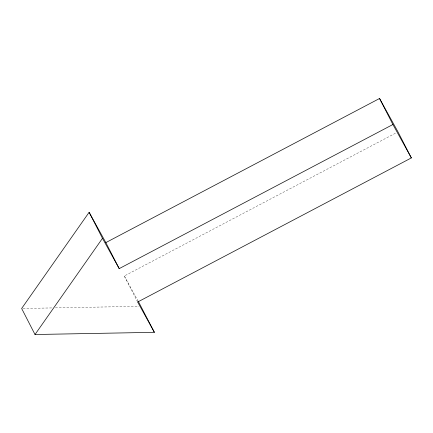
<?xml version="1.0" encoding="UTF-8"?>
<svg xmlns="http://www.w3.org/2000/svg" width="433" height="433" viewBox="0 0 433 433"><rect width="100%" height="100%" fill="white"/><g stroke="black" fill="none" stroke-linecap="round" stroke-linejoin="round"><path stroke-width="0.32" stroke-dasharray="2.17 1.62" d="M137.651 302.028L124.287 276L396.195 132.839M22.998 308.458L52.669 307.917M55.37 307.868L138.993 306.337M124.287 276L138.122 301.054"/><path stroke-width="0.65" d="M154.375 332.327L137.651 302.028L411.35 157.921L392.91 124.515L119.205 268.622L105.847 242.594L89.122 212.294L21.65 308.485L35.008 334.514L154.375 332.327L138.441 301.639M35.008 334.514L102.48 238.323L89.122 212.294M105.847 242.594L379.552 98.486L397.992 131.892L411.35 157.921M102.48 238.323L119.205 268.622M379.552 98.486L392.91 124.515"/></g></svg>
